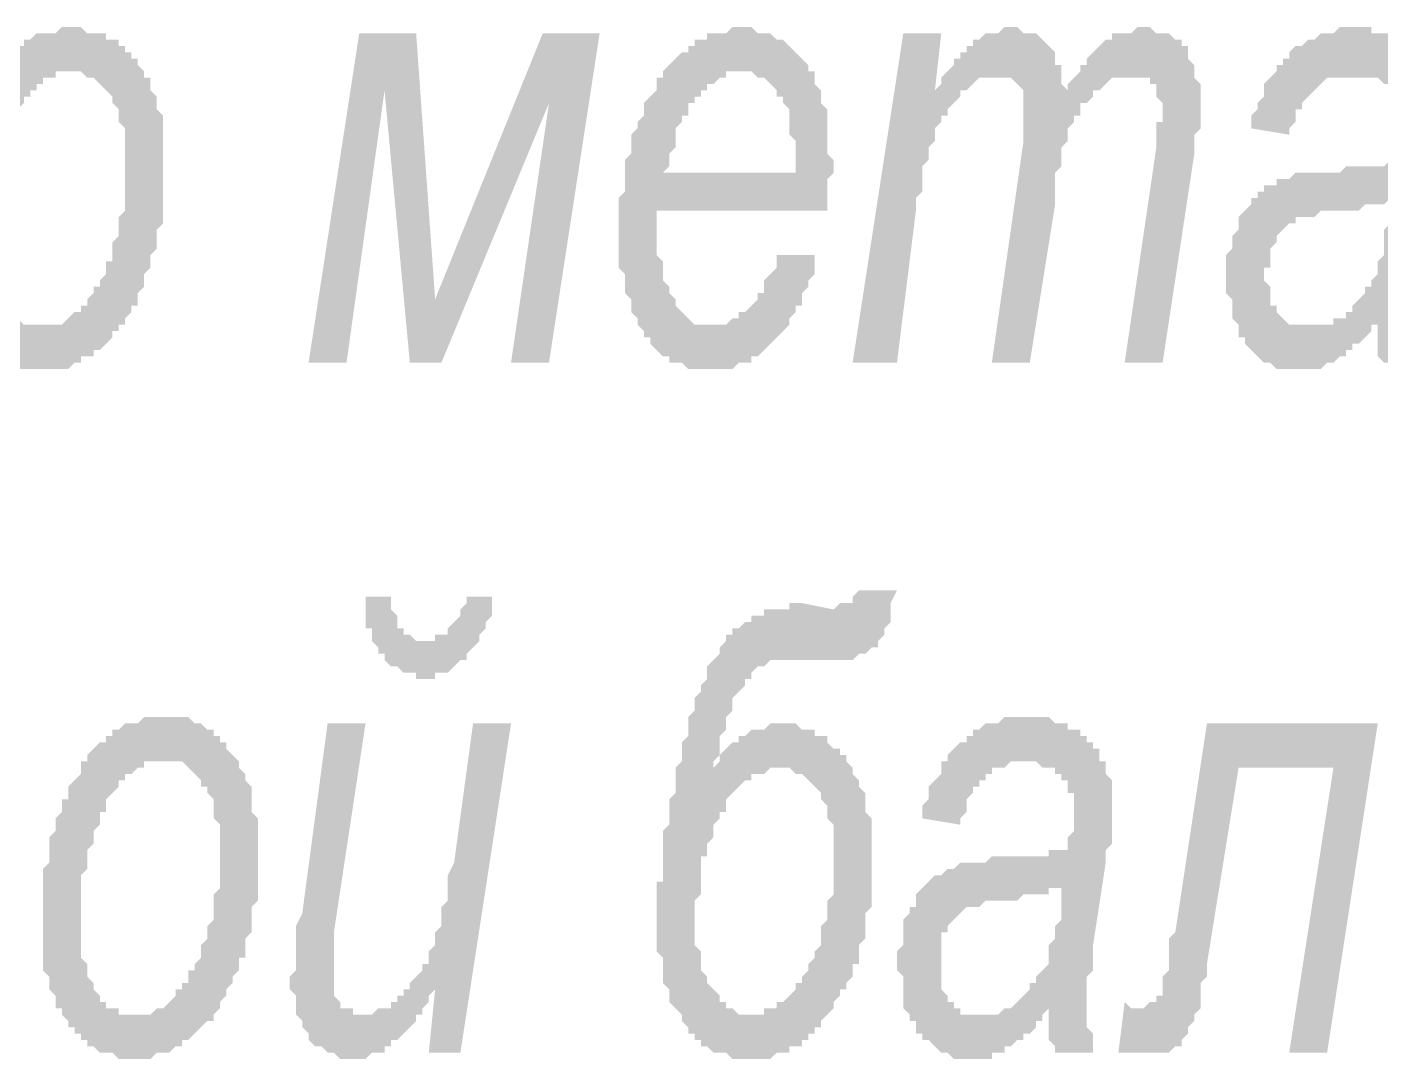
# Model space of a CAD drawing. Header units: millimetres. Extents: x 1372 to 666090, y 1285 to 31551.
# Drawn here: x 574541 to 575433, y 10117 to 10797 of the extents above; entities that cross this region are included whole.
import ezdxf

# ---------------------------------------------------------------- set-up
doc = ezdxf.new("R2010")
doc.units = ezdxf.units.MM
doc.layers.add('PDF _75-АЗ Штамп', color=7, linetype='Continuous')

msp = doc.modelspace()

# ---------------------------------------------------------------- hatches: boundary and pattern name
at = {"layer": 'PDF _75-АЗ Штамп', "transparency": 33554559}
h = msp.add_hatch(color=256, dxfattribs=at)
h.paths.add_polyline_path([(574488.48, 10654.92), (574488.48, 10663.26), (574488.48, 10667.43), (574488.48, 10671.6), (574488.48, 10675.78), (574488.48, 10679.95), (574488.48, 10684.12), (574488.48, 10688.29), (574492.65, 10692.46), (574492.65, 10696.63), (574492.65, 10700.8), (574492.65, 10704.97), (574492.65, 10704.97), (574492.65, 10709.14), (574496.82, 10713.31), (574496.82, 10717.48), (574496.82, 10721.65), (574496.82, 10725.82), (574500.99, 10729.99), (574500.99, 10734.16), (574500.99, 10734.16), (574505.16, 10738.33), (574505.16, 10742.51), (574505.16, 10746.68), (574509.33, 10750.85), (574509.33, 10750.85), (574509.33, 10755.02), (574513.5, 10759.19), (574513.5, 10763.36), (574517.68, 10763.36), (574517.68, 10767.53), (574521.85, 10771.7), (574521.85, 10771.7), (574526.02, 10775.87), (574526.02, 10775.87), (574530.19, 10780.04), (574530.19, 10780.04), (574534.36, 10784.21), (574538.53, 10784.21), (574538.53, 10788.38), (574542.7, 10788.38), (574542.7, 10788.38), (574546.87, 10792.55), (574551.04, 10792.55), (574551.04, 10792.55), (574555.21, 10792.55), (574559.38, 10792.55), (574559.38, 10792.55), (574563.55, 10796.72), (574567.72, 10796.72), (574567.72, 10796.72), (574571.89, 10796.72), (574576.06, 10796.72), (574576.06, 10796.72), (574580.24, 10792.55), (574584.41, 10792.55), (574584.41, 10792.55), (574588.58, 10792.55), (574592.75, 10792.55), (574592.75, 10788.38), (574596.92, 10788.38), (574601.09, 10788.38), (574601.09, 10784.21), (574605.26, 10784.21), (574605.26, 10780.04), (574609.43, 10780.04), (574609.43, 10775.87), (574613.6, 10775.87), (574613.6, 10771.7), (574613.6, 10771.7), (574617.77, 10767.53), (574617.77, 10763.36), (574621.94, 10763.36), (574621.94, 10759.19), (574621.94, 10755.02), (574626.11, 10750.85), (574626.11, 10750.85), (574626.11, 10746.68), (574626.11, 10742.51), (574630.28, 10738.33), (574630.28, 10734.16), (574630.28, 10729.99), (574630.28, 10725.82), (574630.28, 10721.65), (574630.28, 10717.48), (574630.28, 10713.31), (574630.28, 10709.14), (574630.28, 10704.97), (574630.28, 10700.8), (574630.28, 10696.63), (574630.28, 10692.46), (574630.28, 10688.29), (574630.28, 10684.12), (574630.28, 10679.95), (574630.28, 10675.78), (574630.28, 10671.6), (574630.28, 10667.43), (574626.11, 10663.26), (574626.11, 10659.09), (574626.11, 10654.92), (574626.11, 10650.75), (574626.11, 10650.75), (574621.94, 10646.58), (574621.94, 10642.41), (574621.94, 10638.24), (574621.94, 10638.24), (574617.77, 10634.07), (574617.77, 10629.9), (574617.77, 10625.73), (574613.6, 10621.56), (574613.6, 10617.39), (574613.6, 10613.22), (574609.43, 10613.22), (574609.43, 10609.04), (574605.26, 10604.87), (574605.26, 10600.7), (574601.09, 10600.7), (574601.09, 10596.53), (574596.92, 10596.53), (574596.92, 10592.36), (574592.75, 10588.19), (574592.75, 10588.19), (574592.75, 10588.19), (574588.58, 10584.02), (574584.41, 10584.02), (574584.41, 10579.85), (574580.24, 10579.85), (574576.06, 10579.85), (574576.06, 10575.68), (574571.89, 10575.68), (574571.89, 10575.68), (574567.72, 10571.51), (574563.55, 10571.51), (574563.55, 10571.51), (574559.38, 10571.51), (574555.21, 10571.51), (574555.21, 10571.51), (574551.04, 10571.51), (574551.04, 10571.51), (574546.87, 10571.51), (574542.7, 10571.51), (574542.7, 10571.51), (574538.53, 10571.51), (574534.36, 10571.51), (574534.36, 10571.51), (574530.19, 10575.68), (574526.02, 10575.68), (574526.02, 10575.68), (574521.85, 10579.85), (574517.68, 10579.85), (574517.68, 10579.85), (574517.68, 10584.02), (574513.5, 10584.02), (574509.33, 10588.19), (574509.33, 10592.36), (574505.16, 10592.36), (574505.16, 10596.53), (574500.99, 10600.7), (574500.99, 10600.7), (574500.99, 10604.87), (574496.82, 10609.04), (574496.82, 10613.22), (574496.82, 10613.22), (574492.65, 10617.39), (574492.65, 10621.56), (574492.65, 10625.73), (574492.65, 10629.9), (574488.48, 10634.07), (574488.48, 10638.24), (574488.48, 10642.41), (574488.48, 10646.58), (574488.48, 10650.75), (574488.48, 10654.92), (574488.48, 10654.92)], flags=0)
h.paths.add_polyline_path([(574513.5, 10659.09), (574513.5, 10654.92), (574513.5, 10650.75), (574513.5, 10646.58), (574513.5, 10642.41), (574517.68, 10638.24), (574517.68, 10634.07), (574517.68, 10629.9), (574517.68, 10625.73), (574521.85, 10625.73), (574521.85, 10621.56), (574521.85, 10617.39), (574526.02, 10613.22), (574526.02, 10613.22), (574526.02, 10613.22), (574530.19, 10609.04), (574530.19, 10604.87), (574534.36, 10604.87), (574534.36, 10604.87), (574538.53, 10600.7), (574542.7, 10600.7), (574542.7, 10600.7), (574546.87, 10600.7), (574551.04, 10600.7), (574551.04, 10600.7), (574555.21, 10600.7), (574555.21, 10600.7), (574559.38, 10600.7), (574563.55, 10600.7), (574563.55, 10600.7), (574567.72, 10604.87), (574567.72, 10604.87), (574571.89, 10609.04), (574576.06, 10609.04), (574576.06, 10613.22), (574580.24, 10613.22), (574580.24, 10617.39), (574580.24, 10617.39), (574584.41, 10621.56), (574584.41, 10625.73), (574588.58, 10625.73), (574588.58, 10629.9), (574592.75, 10634.07), (574592.75, 10638.24), (574592.75, 10642.41), (574596.92, 10642.41), (574596.92, 10646.58), (574596.92, 10650.75), (574596.92, 10654.92), (574601.09, 10659.09), (574601.09, 10663.26), (574601.09, 10667.43), (574601.09, 10667.43), (574601.09, 10671.6), (574605.26, 10675.78), (574605.26, 10679.95), (574605.26, 10684.12), (574605.26, 10688.29), (574605.26, 10692.46), (574605.26, 10696.63), (574605.26, 10700.8), (574605.26, 10704.97), (574605.26, 10704.97), (574605.26, 10709.14), (574605.26, 10713.31), (574605.26, 10717.48), (574605.26, 10721.65), (574605.26, 10725.82), (574605.26, 10729.99), (574601.09, 10734.16), (574601.09, 10738.33), (574601.09, 10742.51), (574596.92, 10746.68), (574596.92, 10746.68), (574596.92, 10750.85), (574596.92, 10750.85), (574592.75, 10755.02), (574592.75, 10755.02), (574588.58, 10759.19), (574588.58, 10759.19), (574584.41, 10763.36), (574580.24, 10763.36), (574580.24, 10763.36), (574576.06, 10767.53), (574571.89, 10767.53), (574571.89, 10767.53), (574571.89, 10767.53), (574567.72, 10767.53), (574563.55, 10767.53), (574559.38, 10767.53), (574559.38, 10763.36), (574555.21, 10763.36), (574551.04, 10763.36), (574551.04, 10759.19), (574546.87, 10759.19), (574546.87, 10759.19), (574546.87, 10755.02), (574542.7, 10755.02), (574542.7, 10750.85), (574538.53, 10750.85), (574538.53, 10746.68), (574534.36, 10742.51), (574534.36, 10738.33), (574530.19, 10738.33), (574530.19, 10734.16), (574530.19, 10729.99), (574526.02, 10729.99), (574526.02, 10725.82), (574526.02, 10721.65), (574521.85, 10717.48), (574521.85, 10713.31), (574521.85, 10709.14), (574521.85, 10704.97), (574517.68, 10700.8), (574517.68, 10696.63), (574517.68, 10692.46), (574517.68, 10688.29), (574517.68, 10684.12), (574517.68, 10679.95), (574513.5, 10675.78), (574513.5, 10671.6), (574513.5, 10667.43), (574513.5, 10663.26), (574513.5, 10663.26), (574513.5, 10659.09)], flags=0)
for points in [[(574759.57, 10792.55), (574797.11, 10792.55), (574809.62, 10617.39), (574880.52, 10792.55), (574918.06, 10792.55), (574884.69, 10575.68), (574859.67, 10575.68), (574884.69, 10746.68), (574813.79, 10575.68), (574792.94, 10575.68), (574776.26, 10755.02), (574751.23, 10575.68), (574726.21, 10575.68)], [(575084.88, 10575.68), (575118.25, 10792.55), (575143.27, 10792.55), (575139.1, 10755.02), (575143.27, 10759.19), (575143.27, 10763.36), (575147.44, 10767.53), (575147.44, 10767.53), (575151.61, 10771.7), (575151.61, 10775.87), (575155.78, 10775.87), (575155.78, 10780.04), (575159.95, 10780.04), (575159.95, 10784.21), (575164.12, 10784.21), (575164.12, 10788.38), (575168.3, 10788.38), (575168.3, 10788.38), (575172.47, 10792.55), (575176.64, 10792.55), (575176.64, 10792.55), (575180.81, 10792.55), (575184.98, 10796.72), (575184.98, 10796.72), (575189.15, 10796.72), (575193.32, 10796.72), (575193.32, 10796.72), (575197.49, 10792.55), (575201.66, 10792.55), (575201.66, 10792.55), (575205.83, 10792.55), (575210, 10788.38), (575210, 10788.38), (575214.17, 10784.21), (575214.17, 10784.21), (575218.34, 10780.04), (575218.34, 10775.87), (575218.34, 10771.7), (575222.51, 10771.7), (575222.51, 10767.53), (575222.51, 10763.36), (575222.51, 10759.19), (575226.68, 10755.02), (575226.68, 10759.19), (575230.86, 10763.36), (575230.86, 10763.36), (575235.03, 10767.53), (575235.03, 10771.7), (575239.2, 10771.7), (575239.2, 10775.87), (575243.37, 10780.04), (575243.37, 10780.04), (575247.54, 10784.21), (575247.54, 10784.21), (575247.54, 10784.21), (575251.71, 10788.38), (575255.88, 10788.38), (575255.88, 10792.55), (575260.05, 10792.55), (575264.22, 10792.55), (575264.22, 10792.55), (575268.39, 10792.55), (575272.56, 10796.72), (575272.56, 10796.72), (575276.73, 10796.72), (575280.9, 10796.72), (575280.9, 10796.72), (575285.07, 10792.55), (575289.24, 10792.55), (575289.24, 10792.55), (575293.41, 10792.55), (575297.59, 10788.38), (575297.59, 10788.38), (575301.76, 10788.38), (575301.76, 10784.21), (575305.93, 10784.21), (575305.93, 10780.04), (575305.93, 10775.87), (575310.1, 10771.7), (575310.1, 10771.7), (575310.1, 10767.53), (575310.1, 10763.36), (575314.27, 10759.19), (575314.27, 10755.02), (575314.27, 10750.85), (575314.27, 10746.68), (575314.27, 10742.51), (575314.27, 10742.51), (575314.27, 10738.33), (575314.27, 10734.16), (575314.27, 10729.99), (575310.1, 10725.82), (575310.1, 10717.48), (575310.1, 10713.31), (575310.1, 10713.31), (575289.24, 10575.68), (575264.22, 10575.68), (575285.07, 10717.48), (575285.07, 10721.65), (575285.07, 10725.82), (575285.07, 10734.16), (575289.24, 10734.16), (575289.24, 10738.33), (575289.24, 10742.51), (575289.24, 10742.51), (575289.24, 10746.68), (575285.07, 10750.85), (575285.07, 10755.02), (575285.07, 10759.19), (575280.9, 10759.19), (575280.9, 10763.36), (575276.73, 10763.36), (575276.73, 10763.36), (575272.56, 10763.36), (575268.39, 10763.36), (575268.39, 10763.36), (575268.39, 10763.36), (575264.22, 10763.36), (575260.05, 10763.36), (575260.05, 10763.36), (575255.88, 10763.36), (575251.71, 10759.19), (575251.71, 10759.19), (575247.54, 10755.02), (575247.54, 10755.02), (575243.37, 10755.02), (575243.37, 10750.85), (575239.2, 10746.68), (575235.03, 10746.68), (575235.03, 10742.51), (575235.03, 10738.33), (575230.86, 10738.33), (575230.86, 10734.16), (575226.68, 10729.99), (575226.68, 10729.99), (575226.68, 10725.82), (575226.68, 10725.82), (575226.68, 10721.65), (575222.51, 10717.48), (575222.51, 10713.31), (575222.51, 10709.14), (575222.51, 10704.97), (575218.34, 10700.8), (575218.34, 10696.63), (575218.34, 10692.46), (575218.34, 10688.29), (575218.34, 10684.12), (575218.34, 10679.95), (575201.66, 10575.68), (575176.64, 10575.68), (575197.49, 10721.65), (575197.49, 10725.82), (575197.49, 10729.99), (575197.49, 10734.16), (575197.49, 10738.33), (575197.49, 10742.51), (575197.49, 10742.51), (575197.49, 10746.68), (575197.49, 10750.85), (575197.49, 10755.02), (575197.49, 10755.02), (575193.32, 10759.19), (575193.32, 10759.19), (575189.15, 10763.36), (575189.15, 10763.36), (575184.98, 10763.36), (575180.81, 10763.36), (575180.81, 10763.36), (575176.64, 10763.36), (575172.47, 10763.36), (575172.47, 10763.36), (575168.3, 10763.36), (575164.12, 10759.19), (575164.12, 10759.19), (575159.95, 10755.02), (575159.95, 10755.02), (575155.78, 10755.02), (575155.78, 10750.85), (575151.61, 10746.68), (575151.61, 10746.68), (575147.44, 10742.51), (575147.44, 10738.33), (575143.27, 10738.33), (575143.27, 10734.16), (575139.1, 10729.99), (575139.1, 10725.82), (575139.1, 10725.82), (575139.1, 10721.65), (575134.93, 10717.48), (575134.93, 10713.31), (575134.93, 10713.31), (575134.93, 10709.14), (575130.76, 10704.97), (575130.76, 10700.8), (575130.76, 10696.63), (575130.76, 10692.46), (575130.76, 10688.29), (575126.59, 10684.12), (575126.59, 10675.78), (575126.59, 10675.78), (575114.08, 10575.68)], [(575318.44, 10337.95), (575431.05, 10337.95), (575397.68, 10121.08), (575372.66, 10121.08), (575401.85, 10308.76), (575339.29, 10308.76), (575318.44, 10179.47), (575318.44, 10171.13), (575314.27, 10166.96), (575314.27, 10162.79), (575314.27, 10158.62), (575314.27, 10154.44), (575314.27, 10150.27), (575310.1, 10146.1), (575310.1, 10141.93), (575310.1, 10141.93), (575305.93, 10137.76), (575305.93, 10133.59), (575305.93, 10133.59), (575305.93, 10133.59), (575301.76, 10129.42), (575301.76, 10125.25), (575297.59, 10125.25), (575297.59, 10125.25), (575293.41, 10121.08), (575289.24, 10121.08), (575289.24, 10121.08), (575285.07, 10121.08), (575280.9, 10121.08), (575280.9, 10121.08), (575280.9, 10121.08), (575276.73, 10121.08), (575272.56, 10121.08), (575272.56, 10121.08), (575268.39, 10121.08), (575264.22, 10121.08), (575260.05, 10121.08), (575260.05, 10121.08), (575264.22, 10154.44), (575268.39, 10150.27), (575268.39, 10150.27), (575272.56, 10150.27), (575272.56, 10150.27), (575276.73, 10150.27), (575280.9, 10154.44), (575285.07, 10154.44), (575285.07, 10154.44), (575285.07, 10158.62), (575289.24, 10158.62), (575289.24, 10158.62), (575289.24, 10162.79), (575289.24, 10166.96), (575289.24, 10166.96), (575289.24, 10171.13), (575293.41, 10175.3), (575293.41, 10179.47), (575293.41, 10183.64), (575293.41, 10191.98), (575293.41, 10196.15), (575297.59, 10200.32)]]:
    msp.add_hatch(color=256, dxfattribs=at).paths.add_polyline_path(points)
h = msp.add_hatch(color=256, dxfattribs=at)
h.paths.add_polyline_path([(575034.84, 10646.58), (575059.86, 10646.58), (575059.86, 10642.41), (575059.86, 10638.24), (575059.86, 10634.07), (575055.69, 10629.9), (575055.69, 10625.73), (575055.69, 10625.73), (575051.52, 10621.56), (575051.52, 10617.39), (575051.52, 10613.22), (575047.35, 10613.22), (575047.35, 10609.04), (575043.18, 10604.87), (575043.18, 10600.7), (575039.01, 10596.53), (575039.01, 10596.53), (575034.84, 10592.36), (575034.84, 10592.36), (575030.66, 10588.19), (575030.66, 10588.19), (575026.49, 10584.02), (575026.49, 10584.02), (575022.32, 10579.85), (575018.15, 10579.85), (575018.15, 10575.68), (575013.98, 10575.68), (575013.98, 10575.68), (575009.81, 10575.68), (575005.64, 10571.51), (575005.64, 10571.51), (575001.47, 10571.51), (574997.3, 10571.51), (574997.3, 10571.51), (574993.13, 10571.51), (574988.96, 10571.51), (574988.96, 10571.51), (574984.79, 10571.51), (574980.62, 10571.51), (574980.62, 10571.51), (574976.45, 10571.51), (574972.28, 10575.68), (574972.28, 10575.68), (574968.1, 10575.68), (574963.93, 10575.68), (574963.93, 10579.85), (574959.76, 10579.85), (574959.76, 10579.85), (574955.59, 10584.02), (574955.59, 10584.02), (574951.42, 10588.19), (574951.42, 10592.36), (574947.25, 10592.36), (574947.25, 10596.53), (574943.08, 10600.7), (574943.08, 10604.87), (574943.08, 10604.87), (574938.91, 10609.04), (574938.91, 10613.22), (574938.91, 10613.22), (574938.91, 10617.39), (574934.74, 10621.56), (574934.74, 10625.73), (574934.74, 10629.9), (574934.74, 10634.07), (574934.74, 10634.07), (574930.57, 10638.24), (574930.57, 10642.41), (574930.57, 10646.58), (574930.57, 10650.75), (574930.57, 10654.92), (574930.57, 10663.26), (574930.57, 10663.26), (574930.57, 10667.43), (574930.57, 10671.6), (574930.57, 10675.78), (574930.57, 10675.78), (574930.57, 10679.95), (574930.57, 10684.12), (574934.74, 10688.29), (574934.74, 10692.46), (574934.74, 10696.63), (574934.74, 10700.8), (574934.74, 10704.97), (574934.74, 10709.14), (574938.91, 10713.31), (574938.91, 10717.48), (574938.91, 10721.65), (574938.91, 10725.82), (574943.08, 10729.99), (574943.08, 10729.99), (574943.08, 10734.16), (574947.25, 10738.33), (574947.25, 10742.51), (574947.25, 10746.68), (574951.42, 10750.85), (574951.42, 10750.85), (574955.59, 10755.02), (574955.59, 10759.19), (574955.59, 10763.36), (574959.76, 10763.36), (574959.76, 10767.53), (574963.93, 10771.7), (574963.93, 10771.7), (574968.1, 10775.87), (574968.1, 10775.87), (574972.28, 10780.04), (574972.28, 10780.04), (574976.45, 10780.04), (574976.45, 10784.21), (574980.62, 10784.21), (574980.62, 10788.38), (574984.79, 10788.38), (574988.96, 10788.38), (574988.96, 10792.55), (574993.13, 10792.55), (574997.3, 10792.55), (574997.3, 10792.55), (575001.47, 10792.55), (575005.64, 10796.72), (575005.64, 10796.72), (575009.81, 10796.72), (575009.81, 10796.72), (575013.98, 10796.72), (575018.15, 10796.72), (575022.32, 10792.55), (575022.32, 10792.55), (575026.49, 10792.55), (575030.66, 10792.55), (575030.66, 10792.55), (575034.84, 10788.38), (575039.01, 10788.38), (575039.01, 10788.38), (575043.18, 10784.21), (575043.18, 10784.21), (575047.35, 10780.04), (575047.35, 10780.04), (575051.52, 10775.87), (575051.52, 10775.87), (575055.69, 10771.7), (575055.69, 10767.53), (575059.86, 10767.53), (575059.86, 10763.36), (575059.86, 10759.19), (575064.03, 10755.02), (575064.03, 10755.02), (575064.03, 10750.85), (575064.03, 10746.68), (575068.2, 10742.51), (575068.2, 10738.33), (575068.2, 10734.16), (575068.2, 10729.99), (575068.2, 10725.82), (575068.2, 10721.65), (575068.2, 10717.48), (575068.2, 10713.31), (575072.37, 10709.14), (575072.37, 10704.97), (575072.37, 10700.8), (575068.2, 10696.63), (575068.2, 10692.46), (575068.2, 10688.29), (575068.2, 10684.12), (575068.2, 10679.95), (575068.2, 10675.78), (575068.2, 10675.78), (574955.59, 10675.78), (574955.59, 10667.43), (574955.59, 10663.26), (574955.59, 10663.26), (574955.59, 10659.09), (574955.59, 10654.92), (574955.59, 10646.58), (574959.76, 10642.41), (574959.76, 10638.24), (574959.76, 10634.07), (574959.76, 10634.07), (574959.76, 10629.9), (574963.93, 10625.73), (574963.93, 10621.56), (574963.93, 10621.56), (574968.1, 10617.39), (574968.1, 10617.39), (574968.1, 10613.22), (574972.28, 10609.04), (574972.28, 10609.04), (574976.45, 10604.87), (574976.45, 10604.87), (574980.62, 10600.7), (574984.79, 10600.7), (574984.79, 10600.7), (574988.96, 10600.7), (574988.96, 10600.7), (574993.13, 10600.7), (574997.3, 10600.7), (574997.3, 10600.7), (575001.47, 10600.7), (575005.64, 10604.87), (575005.64, 10604.87), (575009.81, 10604.87), (575009.81, 10609.04), (575013.98, 10609.04), (575018.15, 10613.22), (575018.15, 10613.22), (575022.32, 10617.39), (575022.32, 10621.56), (575026.49, 10621.56), (575026.49, 10625.73), (575026.49, 10629.9), (575030.66, 10634.07), (575030.66, 10634.07), (575034.84, 10638.24), (575034.84, 10642.41), (575034.84, 10646.58), (575034.84, 10646.58)], flags=0)
h.paths.add_polyline_path([(574959.76, 10700.8), (575047.35, 10700.8), (575047.35, 10704.97), (575047.35, 10709.14), (575047.35, 10713.31), (575047.35, 10717.48), (575047.35, 10721.65), (575043.18, 10725.82), (575043.18, 10729.99), (575043.18, 10734.16), (575043.18, 10738.33), (575043.18, 10742.51), (575039.01, 10746.68), (575039.01, 10746.68), (575039.01, 10750.85), (575034.84, 10750.85), (575034.84, 10755.02), (575030.66, 10759.19), (575030.66, 10759.19), (575026.49, 10763.36), (575026.49, 10763.36), (575022.32, 10763.36), (575018.15, 10767.53), (575018.15, 10767.53), (575013.98, 10767.53), (575009.81, 10767.53), (575009.81, 10767.53), (575005.64, 10767.53), (575001.47, 10767.53), (575001.47, 10763.36), (574997.3, 10763.36), (574997.3, 10763.36), (574993.13, 10759.19), (574988.96, 10759.19), (574988.96, 10755.02), (574984.79, 10755.02), (574984.79, 10750.85), (574980.62, 10750.85), (574980.62, 10746.68), (574976.45, 10746.68), (574976.45, 10742.51), (574976.45, 10738.33), (574972.28, 10738.33), (574972.28, 10734.16), (574968.1, 10729.99), (574968.1, 10725.82), (574968.1, 10721.65), (574968.1, 10717.48), (574963.93, 10713.31), (574963.93, 10709.14), (574963.93, 10704.97), (574959.76, 10700.8), (574959.76, 10700.8)], flags=0)
h = msp.add_hatch(color=256, dxfattribs=at)
h.paths.add_polyline_path([(575431.05, 10600.7), (575426.88, 10600.7), (575426.88, 10596.53), (575422.7, 10592.36), (575422.7, 10592.36), (575418.53, 10588.19), (575414.36, 10588.19), (575414.36, 10584.02), (575410.19, 10584.02), (575410.19, 10579.85), (575406.02, 10579.85), (575406.02, 10579.85), (575401.85, 10575.68), (575397.68, 10575.68), (575397.68, 10575.68), (575393.51, 10571.51), (575389.34, 10571.51), (575389.34, 10571.51), (575385.17, 10571.51), (575381, 10571.51), (575381, 10571.51), (575376.83, 10571.51), (575376.83, 10571.51), (575372.66, 10571.51), (575368.49, 10571.51), (575368.49, 10571.51), (575364.32, 10571.51), (575360.15, 10575.68), (575360.15, 10575.68), (575355.97, 10575.68), (575351.8, 10579.85), (575351.8, 10579.85), (575347.63, 10584.02), (575347.63, 10584.02), (575343.46, 10588.19), (575343.46, 10592.36), (575339.29, 10592.36), (575339.29, 10596.53), (575339.29, 10600.7), (575335.12, 10604.87), (575335.12, 10609.04), (575335.12, 10609.04), (575335.12, 10613.22), (575335.12, 10617.39), (575330.95, 10621.56), (575330.95, 10625.73), (575330.95, 10629.9), (575330.95, 10634.07), (575330.95, 10638.24), (575330.95, 10642.41), (575330.95, 10646.58), (575335.12, 10650.75), (575335.12, 10654.92), (575335.12, 10659.09), (575335.12, 10659.09), (575339.29, 10663.26), (575339.29, 10663.26), (575339.29, 10667.43), (575339.29, 10671.6), (575343.46, 10675.78), (575343.46, 10675.78), (575347.63, 10679.95), (575347.63, 10684.12), (575351.8, 10684.12), (575351.8, 10688.29), (575355.97, 10688.29), (575355.97, 10692.46), (575360.15, 10692.46), (575364.32, 10692.46), (575364.32, 10696.63), (575368.49, 10696.63), (575372.66, 10696.63), (575372.66, 10696.63), (575376.83, 10700.8), (575376.83, 10700.8), (575381, 10700.8), (575381, 10700.8), (575385.17, 10700.8), (575385.17, 10700.8), (575389.34, 10700.8), (575393.51, 10700.8), (575397.68, 10700.8), (575401.85, 10700.8), (575401.85, 10700.8), (575406.02, 10700.8), (575410.19, 10704.97), (575414.36, 10704.97), (575418.53, 10704.97), (575418.53, 10704.97), (575422.7, 10704.97), (575426.88, 10704.97), (575431.05, 10704.97), (575431.05, 10704.97), (575435.22, 10704.97), (575439.39, 10709.14), (575439.39, 10709.14), (575443.56, 10709.14), (575443.56, 10709.14), (575443.56, 10709.14), (575443.56, 10713.31), (575443.56, 10717.48), (575447.73, 10721.65), (575447.73, 10725.82), (575447.73, 10729.99), (575447.73, 10734.16), (575447.73, 10734.16), (575447.73, 10738.33), (575447.73, 10742.51), (575443.56, 10746.68), (575443.56, 10750.85), (575443.56, 10755.02), (575439.39, 10755.02), (575439.39, 10759.19), (575435.22, 10759.19), (575435.22, 10759.19), (575431.05, 10763.36), (575426.88, 10763.36), (575426.88, 10763.36), (575422.7, 10763.36), (575418.53, 10763.36), (575418.53, 10763.36), (575414.36, 10763.36), (575410.19, 10763.36), (575406.02, 10763.36), (575406.02, 10763.36), (575401.85, 10763.36), (575397.68, 10763.36), (575397.68, 10763.36), (575393.51, 10759.19), (575393.51, 10759.19), (575389.34, 10755.02), (575389.34, 10755.02), (575385.17, 10750.85), (575385.17, 10750.85), (575381, 10746.68), (575381, 10742.51), (575376.83, 10742.51), (575376.83, 10738.33), (575376.83, 10734.16), (575372.66, 10729.99), (575372.66, 10725.82), (575372.66, 10725.82), (575347.63, 10729.99), (575347.63, 10734.16), (575347.63, 10738.33), (575351.8, 10742.51), (575351.8, 10746.68), (575351.8, 10746.68), (575355.97, 10750.85), (575355.97, 10755.02), (575355.97, 10759.19), (575360.15, 10763.36), (575360.15, 10763.36), (575364.32, 10767.53), (575364.32, 10771.7), (575368.49, 10771.7), (575368.49, 10775.87), (575372.66, 10775.87), (575372.66, 10780.04), (575372.66, 10780.04), (575376.83, 10784.21), (575381, 10784.21), (575381, 10784.21), (575385.17, 10788.38), (575385.17, 10788.38), (575389.34, 10788.38), (575393.51, 10792.55), (575393.51, 10792.55), (575397.68, 10792.55), (575401.85, 10792.55), (575401.85, 10792.55), (575406.02, 10796.72), (575410.19, 10796.72), (575414.36, 10796.72), (575414.36, 10796.72), (575414.36, 10796.72), (575418.53, 10796.72), (575422.7, 10796.72), (575426.88, 10796.72), (575426.88, 10792.55), (575431.05, 10792.55), (575435.22, 10792.55), (575435.22, 10792.55), (575439.39, 10792.55), (575443.56, 10788.38), (575443.56, 10788.38), (575447.73, 10788.38), (575451.9, 10784.21), (575451.9, 10784.21), (575456.07, 10780.04), (575456.07, 10780.04), (575460.24, 10775.87), (575460.24, 10775.87), (575460.24, 10771.7), (575464.41, 10771.7), (575464.41, 10767.53), (575468.58, 10763.36), (575468.58, 10759.19), (575468.58, 10759.19), (575472.75, 10755.02), (575472.75, 10750.85), (575472.75, 10746.68), (575472.75, 10742.51), (575472.75, 10738.33), (575472.75, 10734.16), (575472.75, 10734.16), (575472.75, 10729.99), (575472.75, 10725.82), (575472.75, 10721.65), (575472.75, 10717.48), (575468.58, 10713.31), (575468.58, 10709.14), (575468.58, 10704.97), (575468.58, 10700.8), (575460.24, 10646.58), (575460.24, 10642.41), (575460.24, 10638.24), (575460.24, 10629.9), (575456.07, 10625.73), (575456.07, 10621.56), (575456.07, 10617.39), (575456.07, 10617.39), (575456.07, 10613.22), (575456.07, 10609.04), (575456.07, 10604.87), (575456.07, 10604.87), (575456.07, 10600.7), (575456.07, 10596.53), (575456.07, 10592.36), (575456.07, 10592.36), (575456.07, 10584.02), (575460.24, 10579.85), (575460.24, 10575.68), (575460.24, 10575.68), (575435.22, 10575.68), (575431.05, 10579.85), (575431.05, 10584.02), (575431.05, 10588.19), (575431.05, 10592.36), (575431.05, 10596.53), (575431.05, 10600.7), (575431.05, 10600.7)], flags=0)
h.paths.add_polyline_path([(575439.39, 10684.12), (575439.39, 10684.12), (575435.22, 10679.95), (575431.05, 10679.95), (575431.05, 10679.95), (575426.88, 10679.95), (575426.88, 10679.95), (575422.7, 10679.95), (575422.7, 10679.95), (575418.53, 10675.78), (575414.36, 10675.78), (575414.36, 10675.78), (575410.19, 10675.78), (575406.02, 10675.78), (575406.02, 10675.78), (575401.85, 10675.78), (575397.68, 10675.78), (575393.51, 10675.78), (575389.34, 10671.6), (575389.34, 10671.6), (575385.17, 10671.6), (575381, 10671.6), (575381, 10671.6), (575376.83, 10671.6), (575376.83, 10667.43), (575376.83, 10667.43), (575372.66, 10667.43), (575372.66, 10667.43), (575368.49, 10663.26), (575364.32, 10659.09), (575364.32, 10659.09), (575364.32, 10654.92), (575364.32, 10654.92), (575360.15, 10650.75), (575360.15, 10646.58), (575360.15, 10642.41), (575360.15, 10638.24), (575355.97, 10638.24), (575355.97, 10634.07), (575355.97, 10629.9), (575360.15, 10625.73), (575360.15, 10621.56), (575360.15, 10617.39), (575360.15, 10613.22), (575364.32, 10613.22), (575364.32, 10609.04), (575364.32, 10609.04), (575368.49, 10604.87), (575368.49, 10604.87), (575372.66, 10600.7), (575372.66, 10600.7), (575376.83, 10600.7), (575381, 10600.7), (575381, 10600.7), (575385.17, 10600.7), (575385.17, 10600.7), (575389.34, 10600.7), (575393.51, 10600.7), (575393.51, 10600.7), (575397.68, 10600.7), (575401.85, 10600.7), (575401.85, 10604.87), (575406.02, 10604.87), (575410.19, 10604.87), (575410.19, 10609.04), (575414.36, 10609.04), (575414.36, 10613.22), (575418.53, 10617.39), (575418.53, 10617.39), (575422.7, 10621.56), (575422.7, 10625.73), (575426.88, 10625.73), (575426.88, 10629.9), (575431.05, 10634.07), (575431.05, 10634.07), (575431.05, 10638.24), (575431.05, 10642.41), (575431.05, 10642.41), (575435.22, 10646.58), (575435.22, 10650.75), (575435.22, 10654.92), (575435.22, 10659.09), (575435.22, 10663.26), (575439.39, 10667.43), (575439.39, 10671.6), (575439.39, 10675.78), (575439.39, 10679.95), (575439.39, 10684.12)], flags=0)
h = msp.add_hatch(color=256, dxfattribs=at)
h.paths.add_polyline_path([(575089.05, 10425.54), (575114.08, 10425.54), (575109.91, 10417.2), (575109.91, 10413.02), (575109.91, 10408.85), (575109.91, 10404.68), (575105.74, 10400.51), (575105.74, 10400.51), (575105.74, 10396.34), (575101.57, 10392.17), (575101.57, 10392.17), (575101.57, 10388), (575097.39, 10388), (575097.39, 10388), (575093.22, 10383.83), (575093.22, 10383.83), (575089.05, 10383.83), (575084.88, 10379.66), (575084.88, 10379.66), (575080.71, 10379.66), (575076.54, 10379.66), (575076.54, 10379.66), (575072.37, 10379.66), (575068.2, 10379.66), (575043.18, 10379.66), (575039.01, 10379.66), (575034.84, 10379.66), (575030.66, 10379.66), (575030.66, 10379.66), (575026.49, 10375.49), (575026.49, 10375.49), (575022.32, 10375.49), (575022.32, 10375.49), (575018.15, 10371.32), (575018.15, 10367.15), (575013.98, 10367.15), (575013.98, 10362.98), (575009.81, 10358.81), (575009.81, 10358.81), (575005.64, 10354.64), (575005.64, 10354.64), (575005.64, 10350.46), (575005.64, 10346.29), (575005.64, 10346.29), (575001.47, 10342.12), (575001.47, 10337.95), (575001.47, 10333.78), (574997.3, 10329.61), (574997.3, 10325.44), (574997.3, 10317.1), (574993.13, 10312.93), (574993.13, 10308.76), (574997.3, 10312.93), (574997.3, 10317.1), (575001.47, 10321.27), (575001.47, 10321.27), (575005.64, 10325.44), (575009.81, 10325.44), (575009.81, 10329.61), (575013.98, 10329.61), (575013.98, 10329.61), (575018.15, 10333.78), (575018.15, 10333.78), (575022.32, 10333.78), (575026.49, 10333.78), (575026.49, 10333.78), (575030.66, 10337.95), (575034.84, 10337.95), (575039.01, 10337.95), (575039.01, 10337.95), (575039.01, 10337.95), (575043.18, 10337.95), (575047.35, 10337.95), (575047.35, 10337.95), (575051.52, 10333.78), (575055.69, 10333.78), (575055.69, 10333.78), (575059.86, 10333.78), (575059.86, 10329.61), (575064.03, 10329.61), (575068.2, 10329.61), (575068.2, 10325.44), (575072.37, 10321.27), (575076.54, 10321.27), (575076.54, 10317.1), (575080.71, 10317.1), (575080.71, 10312.93), (575080.71, 10312.93), (575084.88, 10308.76), (575084.88, 10308.76), (575084.88, 10304.59), (575089.05, 10300.42), (575089.05, 10296.25), (575089.05, 10296.25), (575093.22, 10292.08), (575093.22, 10287.91), (575093.22, 10283.73), (575093.22, 10279.56), (575097.39, 10275.39), (575097.39, 10271.22), (575097.39, 10267.05), (575097.39, 10262.88), (575097.39, 10258.71), (575097.39, 10254.54), (575097.39, 10250.37), (575097.39, 10246.2), (575097.39, 10242.03), (575097.39, 10237.86), (575097.39, 10233.69), (575097.39, 10229.52), (575097.39, 10225.35), (575097.39, 10221.17), (575097.39, 10217), (575097.39, 10217), (575093.22, 10212.83), (575093.22, 10208.66), (575093.22, 10204.49), (575093.22, 10200.32), (575093.22, 10196.15), (575089.05, 10191.98), (575089.05, 10187.81), (575089.05, 10183.64), (575089.05, 10179.47), (575084.88, 10179.47), (575084.88, 10175.3), (575084.88, 10171.13), (575080.71, 10166.96), (575080.71, 10162.79), (575076.54, 10162.79), (575076.54, 10158.62), (575076.54, 10158.62), (575072.37, 10154.44), (575072.37, 10150.27), (575068.2, 10146.1), (575068.2, 10146.1), (575064.03, 10141.93), (575064.03, 10137.76), (575059.86, 10137.76), (575059.86, 10133.59), (575055.69, 10133.59), (575055.69, 10129.42), (575051.52, 10129.42), (575051.52, 10125.25), (575047.35, 10125.25), (575043.18, 10125.25), (575043.18, 10121.08), (575039.01, 10121.08), (575034.84, 10121.08), (575034.84, 10121.08), (575030.66, 10116.91), (575026.49, 10116.91), (575026.49, 10116.91), (575022.32, 10116.91), (575018.15, 10116.91), (575018.15, 10116.91), (575013.98, 10116.91), (575009.81, 10116.91), (575005.64, 10116.91), (575005.64, 10116.91), (575001.47, 10121.08), (574997.3, 10121.08), (574997.3, 10121.08), (574993.13, 10121.08), (574988.96, 10125.25), (574988.96, 10125.25), (574984.79, 10125.25), (574984.79, 10129.42), (574980.62, 10129.42), (574980.62, 10133.59), (574976.45, 10133.59), (574976.45, 10137.76), (574972.28, 10141.93), (574972.28, 10141.93), (574972.28, 10146.1), (574968.1, 10150.27), (574968.1, 10150.27), (574963.93, 10154.44), (574963.93, 10158.62), (574963.93, 10162.79), (574963.93, 10162.79), (574959.76, 10166.96), (574959.76, 10171.13), (574959.76, 10175.3), (574959.76, 10179.47), (574959.76, 10183.64), (574955.59, 10187.81), (574955.59, 10191.98), (574955.59, 10196.15), (574955.59, 10200.32), (574955.59, 10204.49), (574955.59, 10208.66), (574955.59, 10208.66), (574955.59, 10212.83), (574955.59, 10217), (574955.59, 10221.17), (574955.59, 10225.35), (574955.59, 10229.52), (574955.59, 10233.69), (574959.76, 10233.69), (574959.76, 10237.86), (574959.76, 10242.03), (574959.76, 10246.2), (574959.76, 10250.37), (574959.76, 10254.54), (574959.76, 10258.71), (574959.76, 10262.88), (574959.76, 10267.05), (574963.93, 10271.22), (574963.93, 10275.39), (574963.93, 10279.56), (574963.93, 10283.73), (574963.93, 10287.91), (574968.1, 10292.08), (574968.1, 10296.25), (574968.1, 10300.42), (574968.1, 10308.76), (574972.28, 10312.93), (574972.28, 10317.1), (574972.28, 10321.27), (574972.28, 10325.44), (574976.45, 10329.61), (574976.45, 10333.78), (574976.45, 10342.12), (574980.62, 10346.29), (574980.62, 10350.46), (574980.62, 10354.64), (574984.79, 10358.81), (574984.79, 10362.98), (574984.79, 10362.98), (574988.96, 10367.15), (574988.96, 10371.32), (574988.96, 10375.49), (574993.13, 10379.66), (574993.13, 10379.66), (574997.3, 10383.83), (574997.3, 10388), (574997.3, 10388), (575001.47, 10392.17), (575001.47, 10392.17), (575001.47, 10396.34), (575005.64, 10396.34), (575005.64, 10396.34), (575005.64, 10400.51), (575009.81, 10400.51), (575013.98, 10404.68), (575013.98, 10404.68), (575018.15, 10404.68), (575018.15, 10408.85), (575022.32, 10408.85), (575026.49, 10408.85), (575026.49, 10413.02), (575030.66, 10413.02), (575034.84, 10413.02), (575034.84, 10413.02), (575039.01, 10413.02), (575043.18, 10413.02), (575043.18, 10417.2), (575047.35, 10417.2), (575051.52, 10417.2), (575051.52, 10417.2), (575072.37, 10413.02), (575076.54, 10417.2), (575080.71, 10417.2), (575084.88, 10417.2), (575084.88, 10417.2), (575084.88, 10421.37), (575089.05, 10425.54)], flags=0)
h.paths.add_polyline_path([(575072.37, 10250.37), (575072.37, 10254.54), (575072.37, 10258.71), (575072.37, 10262.88), (575072.37, 10267.05), (575072.37, 10271.22), (575068.2, 10275.39), (575068.2, 10279.56), (575068.2, 10283.73), (575068.2, 10283.73), (575064.03, 10287.91), (575064.03, 10292.08), (575064.03, 10292.08), (575059.86, 10296.25), (575059.86, 10296.25), (575055.69, 10300.42), (575055.69, 10300.42), (575051.52, 10304.59), (575051.52, 10304.59), (575047.35, 10304.59), (575043.18, 10308.76), (575043.18, 10308.76), (575039.01, 10308.76), (575039.01, 10308.76), (575034.84, 10308.76), (575030.66, 10308.76), (575030.66, 10308.76), (575026.49, 10304.59), (575022.32, 10304.59), (575022.32, 10304.59), (575018.15, 10304.59), (575018.15, 10300.42), (575013.98, 10300.42), (575009.81, 10296.25), (575009.81, 10296.25), (575005.64, 10292.08), (575005.64, 10292.08), (575001.47, 10287.91), (575001.47, 10283.73), (575001.47, 10279.56), (574997.3, 10279.56), (574997.3, 10275.39), (574997.3, 10275.39), (574993.13, 10271.22), (574993.13, 10267.05), (574993.13, 10262.88), (574988.96, 10258.71), (574988.96, 10254.54), (574988.96, 10250.37), (574984.79, 10250.37), (574984.79, 10246.2), (574984.79, 10242.03), (574984.79, 10237.86), (574984.79, 10233.69), (574984.79, 10229.52), (574984.79, 10225.35), (574980.62, 10221.17), (574980.62, 10217), (574980.62, 10212.83), (574980.62, 10208.66), (574980.62, 10204.49), (574980.62, 10200.32), (574980.62, 10196.15), (574980.62, 10191.98), (574984.79, 10187.81), (574984.79, 10183.64), (574984.79, 10179.47), (574984.79, 10175.3), (574988.96, 10171.13), (574988.96, 10171.13), (574988.96, 10166.96), (574993.13, 10162.79), (574993.13, 10162.79), (574997.3, 10158.62), (574997.3, 10154.44), (575001.47, 10154.44), (575001.47, 10150.27), (575005.64, 10150.27), (575005.64, 10150.27), (575009.81, 10146.1), (575013.98, 10146.1), (575013.98, 10146.1), (575018.15, 10146.1), (575022.32, 10146.1), (575022.32, 10146.1), (575026.49, 10146.1), (575026.49, 10150.27), (575030.66, 10150.27), (575034.84, 10150.27), (575034.84, 10154.44), (575039.01, 10154.44), (575039.01, 10154.44), (575043.18, 10158.62), (575043.18, 10158.62), (575047.35, 10162.79), (575047.35, 10166.96), (575051.52, 10166.96), (575051.52, 10171.13), (575055.69, 10175.3), (575055.69, 10179.47), (575055.69, 10179.47), (575059.86, 10183.64), (575059.86, 10187.81), (575064.03, 10191.98), (575064.03, 10196.15), (575064.03, 10200.32), (575064.03, 10204.49), (575068.2, 10208.66), (575068.2, 10212.83), (575068.2, 10217), (575068.2, 10221.17), (575068.2, 10221.17), (575072.37, 10225.35), (575072.37, 10229.52), (575072.37, 10233.69), (575072.37, 10237.86), (575072.37, 10242.03), (575072.37, 10246.2), (575072.37, 10250.37)], flags=0)
h = msp.add_hatch(color=256, dxfattribs=at)
h.paths.add_polyline_path([(574809.62, 10162.79), (574805.45, 10158.62), (574805.45, 10154.44), (574801.28, 10150.27), (574801.28, 10146.1), (574797.11, 10146.1), (574797.11, 10141.93), (574792.94, 10137.76), (574792.94, 10137.76), (574788.77, 10133.59), (574784.6, 10129.42), (574784.6, 10129.42), (574780.43, 10129.42), (574780.43, 10125.25), (574776.26, 10125.25), (574776.26, 10121.08), (574772.08, 10121.08), (574767.91, 10121.08), (574767.91, 10121.08), (574763.74, 10116.91), (574763.74, 10116.91), (574759.57, 10116.91), (574755.4, 10116.91), (574755.4, 10116.91), (574755.4, 10116.91), (574751.23, 10116.91), (574747.06, 10116.91), (574747.06, 10116.91), (574742.89, 10121.08), (574738.72, 10121.08), (574738.72, 10121.08), (574734.55, 10125.25), (574730.38, 10125.25), (574730.38, 10125.25), (574726.21, 10129.42), (574726.21, 10133.59), (574726.21, 10133.59), (574722.04, 10137.76), (574722.04, 10141.93), (574717.87, 10146.1), (574717.87, 10146.1), (574717.87, 10150.27), (574717.87, 10154.44), (574717.87, 10158.62), (574713.7, 10162.79), (574713.7, 10166.96), (574713.7, 10166.96), (574713.7, 10171.13), (574717.87, 10175.3), (574717.87, 10179.47), (574717.87, 10183.64), (574717.87, 10187.81), (574717.87, 10191.98), (574717.87, 10196.15), (574717.87, 10200.32), (574717.87, 10204.49), (574722.04, 10212.83), (574722.04, 10212.83), (574738.72, 10337.95), (574763.74, 10337.95), (574742.89, 10200.32), (574742.89, 10196.15), (574742.89, 10191.98), (574742.89, 10183.64), (574742.89, 10179.47), (574742.89, 10179.47), (574742.89, 10175.3), (574742.89, 10171.13), (574742.89, 10166.96), (574742.89, 10162.79), (574742.89, 10162.79), (574742.89, 10158.62), (574747.06, 10154.44), (574747.06, 10154.44), (574747.06, 10150.27), (574751.23, 10150.27), (574755.4, 10150.27), (574755.4, 10146.1), (574759.57, 10146.1), (574763.74, 10146.1), (574763.74, 10146.1), (574767.91, 10146.1), (574772.08, 10150.27), (574772.08, 10150.27), (574776.26, 10150.27), (574780.43, 10150.27), (574780.43, 10154.44), (574784.6, 10154.44), (574784.6, 10158.62), (574788.77, 10158.62), (574788.77, 10162.79), (574792.94, 10162.79), (574792.94, 10166.96), (574797.11, 10171.13), (574797.11, 10171.13), (574801.28, 10175.3), (574801.28, 10179.47), (574805.45, 10179.47), (574805.45, 10183.64), (574805.45, 10187.81), (574809.62, 10191.98), (574809.62, 10196.15), (574809.62, 10200.32), (574813.79, 10204.49), (574813.79, 10204.49), (574813.79, 10208.66), (574813.79, 10208.66), (574813.79, 10212.83), (574813.79, 10217), (574817.96, 10221.17), (574817.96, 10225.35), (574817.96, 10229.52), (574817.96, 10233.69), (574817.96, 10237.86), (574822.13, 10246.2), (574834.64, 10337.95), (574859.67, 10337.95), (574826.3, 10121.08), (574805.45, 10121.08)], flags=0)
h.paths.add_polyline_path([(574763.74, 10421.37), (574780.43, 10421.37), (574780.43, 10417.2), (574780.43, 10413.02), (574784.6, 10408.85), (574784.6, 10404.68), (574784.6, 10400.51), (574788.77, 10400.51), (574788.77, 10396.34), (574792.94, 10396.34), (574792.94, 10396.34), (574797.11, 10392.17), (574801.28, 10392.17), (574801.28, 10392.17), (574805.45, 10392.17), (574809.62, 10392.17), (574809.62, 10396.34), (574813.79, 10396.34), (574817.96, 10396.34), (574817.96, 10400.51), (574817.96, 10400.51), (574822.13, 10404.68), (574822.13, 10404.68), (574826.3, 10408.85), (574826.3, 10413.02), (574830.47, 10417.2), (574830.47, 10417.2), (574830.47, 10421.37), (574847.16, 10421.37), (574847.16, 10417.2), (574847.16, 10413.02), (574847.16, 10408.85), (574842.99, 10404.68), (574842.99, 10400.51), (574842.99, 10400.51), (574838.81, 10396.34), (574838.81, 10392.17), (574834.64, 10388), (574834.64, 10388), (574830.47, 10383.83), (574830.47, 10383.83), (574830.47, 10379.66), (574826.3, 10379.66), (574822.13, 10375.49), (574822.13, 10375.49), (574817.96, 10371.32), (574817.96, 10371.32), (574813.79, 10371.32), (574809.62, 10371.32), (574809.62, 10367.15), (574805.45, 10367.15), (574801.28, 10367.15), (574801.28, 10367.15), (574797.11, 10367.15), (574797.11, 10371.32), (574792.94, 10371.32), (574788.77, 10371.32), (574788.77, 10371.32), (574784.6, 10375.49), (574780.43, 10375.49), (574780.43, 10375.49), (574776.26, 10379.66), (574776.26, 10383.83), (574776.26, 10383.83), (574772.08, 10383.83), (574772.08, 10388), (574767.91, 10392.17), (574767.91, 10396.34), (574767.91, 10400.51), (574763.74, 10400.51), (574763.74, 10404.68), (574763.74, 10408.85), (574763.74, 10413.02), (574763.74, 10417.2), (574763.74, 10421.37)], flags=0)
h = msp.add_hatch(color=256, dxfattribs=at)
h.paths.add_polyline_path([(574551.04, 10204.49), (574551.04, 10208.66), (574551.04, 10212.83), (574551.04, 10217), (574551.04, 10221.17), (574551.04, 10225.35), (574551.04, 10229.52), (574551.04, 10233.69), (574551.04, 10237.86), (574551.04, 10242.03), (574555.21, 10246.2), (574555.21, 10250.37), (574555.21, 10254.54), (574555.21, 10258.71), (574555.21, 10262.88), (574559.38, 10267.05), (574559.38, 10267.05), (574559.38, 10271.22), (574559.38, 10275.39), (574563.55, 10279.56), (574563.55, 10283.73), (574563.55, 10287.91), (574567.72, 10287.91), (574567.72, 10292.08), (574567.72, 10296.25), (574571.89, 10300.42), (574571.89, 10300.42), (574576.06, 10304.59), (574576.06, 10308.76), (574576.06, 10312.93), (574580.24, 10312.93), (574580.24, 10317.1), (574584.41, 10321.27), (574584.41, 10321.27), (574588.58, 10325.44), (574592.75, 10325.44), (574592.75, 10329.61), (574596.92, 10329.61), (574596.92, 10333.78), (574601.09, 10333.78), (574601.09, 10333.78), (574605.26, 10337.95), (574609.43, 10337.95), (574609.43, 10337.95), (574613.6, 10337.95), (574617.77, 10342.12), (574617.77, 10342.12), (574621.94, 10342.12), (574626.11, 10342.12), (574626.11, 10342.12), (574630.28, 10342.12), (574630.28, 10342.12), (574634.45, 10342.12), (574638.62, 10342.12), (574642.79, 10342.12), (574642.79, 10342.12), (574646.97, 10342.12), (574651.14, 10337.95), (574651.14, 10337.95), (574655.31, 10337.95), (574659.48, 10333.78), (574659.48, 10333.78), (574663.65, 10333.78), (574663.65, 10329.61), (574667.82, 10329.61), (574667.82, 10325.44), (574671.99, 10325.44), (574671.99, 10321.27), (574676.16, 10317.1), (574676.16, 10317.1), (574676.16, 10317.1), (574680.33, 10312.93), (574680.33, 10308.76), (574684.5, 10304.59), (574684.5, 10304.59), (574684.5, 10300.42), (574688.67, 10296.25), (574688.67, 10292.08), (574688.67, 10287.91), (574688.67, 10283.73), (574688.67, 10279.56), (574692.84, 10275.39), (574692.84, 10271.22), (574692.84, 10267.05), (574692.84, 10262.88), (574692.84, 10258.71), (574692.84, 10254.54), (574692.84, 10250.37), (574692.84, 10246.2), (574692.84, 10242.03), (574692.84, 10237.86), (574692.84, 10233.69), (574692.84, 10229.52), (574692.84, 10225.35), (574692.84, 10221.17), (574688.67, 10217), (574688.67, 10217), (574688.67, 10212.83), (574688.67, 10208.66), (574688.67, 10204.49), (574688.67, 10200.32), (574684.5, 10196.15), (574684.5, 10191.98), (574684.5, 10187.81), (574684.5, 10183.64), (574680.33, 10183.64), (574680.33, 10179.47), (574680.33, 10175.3), (574676.16, 10171.13), (574676.16, 10166.96), (574676.16, 10166.96), (574671.99, 10162.79), (574671.99, 10158.62), (574667.82, 10154.44), (574667.82, 10150.27), (574667.82, 10150.27), (574663.65, 10146.1), (574663.65, 10141.93), (574659.48, 10141.93), (574655.31, 10137.76), (574655.31, 10137.76), (574651.14, 10133.59), (574651.14, 10133.59), (574651.14, 10133.59), (574646.97, 10129.42), (574642.79, 10129.42), (574642.79, 10125.25), (574638.62, 10125.25), (574638.62, 10125.25), (574634.45, 10121.08), (574630.28, 10121.08), (574630.28, 10121.08), (574626.11, 10121.08), (574621.94, 10116.91), (574621.94, 10116.91), (574617.77, 10116.91), (574613.6, 10116.91), (574613.6, 10116.91), (574613.6, 10116.91), (574609.43, 10116.91), (574605.26, 10116.91), (574601.09, 10116.91), (574601.09, 10116.91), (574596.92, 10121.08), (574592.75, 10121.08), (574592.75, 10121.08), (574588.58, 10121.08), (574584.41, 10125.25), (574584.41, 10125.25), (574580.24, 10125.25), (574580.24, 10129.42), (574576.06, 10129.42), (574576.06, 10133.59), (574571.89, 10133.59), (574571.89, 10137.76), (574567.72, 10137.76), (574567.72, 10141.93), (574563.55, 10146.1), (574563.55, 10150.27), (574559.38, 10150.27), (574559.38, 10154.44), (574559.38, 10158.62), (574555.21, 10162.79), (574555.21, 10166.96), (574555.21, 10171.13), (574555.21, 10171.13), (574551.04, 10175.3), (574551.04, 10179.47), (574551.04, 10183.64), (574551.04, 10187.81), (574551.04, 10191.98), (574551.04, 10196.15), (574551.04, 10200.32), (574551.04, 10204.49)], flags=0)
h.paths.add_polyline_path([(574576.06, 10208.66), (574576.06, 10204.49), (574576.06, 10196.15), (574576.06, 10191.98), (574576.06, 10187.81), (574576.06, 10183.64), (574580.24, 10179.47), (574580.24, 10179.47), (574580.24, 10175.3), (574580.24, 10171.13), (574584.41, 10166.96), (574584.41, 10162.79), (574584.41, 10162.79), (574584.41, 10162.79), (574588.58, 10158.62), (574588.58, 10154.44), (574592.75, 10154.44), (574592.75, 10150.27), (574596.92, 10150.27), (574601.09, 10150.27), (574601.09, 10146.1), (574605.26, 10146.1), (574609.43, 10146.1), (574609.43, 10146.1), (574613.6, 10146.1), (574613.6, 10146.1), (574617.77, 10146.1), (574621.94, 10146.1), (574621.94, 10146.1), (574626.11, 10150.27), (574626.11, 10150.27), (574630.28, 10150.27), (574634.45, 10154.44), (574634.45, 10154.44), (574638.62, 10158.62), (574638.62, 10162.79), (574642.79, 10162.79), (574642.79, 10166.96), (574646.97, 10166.96), (574646.97, 10171.13), (574646.97, 10175.3), (574651.14, 10175.3), (574651.14, 10179.47), (574655.31, 10183.64), (574655.31, 10187.81), (574655.31, 10191.98), (574659.48, 10196.15), (574659.48, 10196.15), (574659.48, 10200.32), (574659.48, 10204.49), (574663.65, 10208.66), (574663.65, 10212.83), (574663.65, 10212.83), (574663.65, 10217), (574663.65, 10221.17), (574663.65, 10225.35), (574667.82, 10229.52), (574667.82, 10233.69), (574667.82, 10237.86), (574667.82, 10242.03), (574667.82, 10246.2), (574667.82, 10250.37), (574667.82, 10250.37), (574667.82, 10258.71), (574667.82, 10262.88), (574667.82, 10267.05), (574667.82, 10271.22), (574663.65, 10275.39), (574663.65, 10279.56), (574663.65, 10283.73), (574663.65, 10283.73), (574663.65, 10287.91), (574659.48, 10292.08), (574659.48, 10296.25), (574655.31, 10296.25), (574655.31, 10296.25), (574655.31, 10300.42), (574651.14, 10304.59), (574651.14, 10304.59), (574646.97, 10308.76), (574646.97, 10308.76), (574642.79, 10312.93), (574638.62, 10312.93), (574638.62, 10312.93), (574634.45, 10312.93), (574630.28, 10312.93), (574630.28, 10312.93), (574626.11, 10312.93), (574626.11, 10312.93), (574621.94, 10312.93), (574617.77, 10312.93), (574617.77, 10308.76), (574613.6, 10308.76), (574613.6, 10308.76), (574609.43, 10304.59), (574609.43, 10304.59), (574605.26, 10304.59), (574605.26, 10300.42), (574601.09, 10300.42), (574601.09, 10296.25), (574596.92, 10292.08), (574596.92, 10292.08), (574592.75, 10287.91), (574592.75, 10283.73), (574592.75, 10279.56), (574588.58, 10279.56), (574588.58, 10275.39), (574588.58, 10271.22), (574584.41, 10267.05), (574584.41, 10262.88), (574584.41, 10258.71), (574580.24, 10254.54), (574580.24, 10254.54), (574580.24, 10250.37), (574580.24, 10246.2), (574580.24, 10242.03), (574576.06, 10237.86), (574576.06, 10233.69), (574576.06, 10229.52), (574576.06, 10225.35), (574576.06, 10221.17), (574576.06, 10217), (574576.06, 10212.83), (574576.06, 10208.66), (574576.06, 10208.66)], flags=0)
h = msp.add_hatch(color=256, dxfattribs=at)
h.paths.add_polyline_path([(575214.17, 10150.27), (575210, 10146.1), (575210, 10141.93), (575205.83, 10141.93), (575205.83, 10137.76), (575201.66, 10133.59), (575197.49, 10133.59), (575197.49, 10129.42), (575193.32, 10129.42), (575193.32, 10129.42), (575189.15, 10125.25), (575189.15, 10125.25), (575184.98, 10125.25), (575184.98, 10121.08), (575180.81, 10121.08), (575176.64, 10121.08), (575176.64, 10116.91), (575172.47, 10116.91), (575168.3, 10116.91), (575168.3, 10116.91), (575164.12, 10116.91), (575164.12, 10116.91), (575159.95, 10116.91), (575155.78, 10116.91), (575151.61, 10116.91), (575151.61, 10116.91), (575147.44, 10121.08), (575143.27, 10121.08), (575143.27, 10121.08), (575139.1, 10125.25), (575139.1, 10125.25), (575134.93, 10129.42), (575130.76, 10129.42), (575130.76, 10133.59), (575126.59, 10133.59), (575126.59, 10137.76), (575126.59, 10141.93), (575122.42, 10141.93), (575122.42, 10146.1), (575118.25, 10150.27), (575118.25, 10154.44), (575118.25, 10158.62), (575118.25, 10162.79), (575118.25, 10166.96), (575118.25, 10171.13), (575114.08, 10175.3), (575114.08, 10179.47), (575114.08, 10179.47), (575114.08, 10183.64), (575114.08, 10187.81), (575118.25, 10191.98), (575118.25, 10196.15), (575118.25, 10200.32), (575118.25, 10204.49), (575118.25, 10208.66), (575122.42, 10212.83), (575122.42, 10212.83), (575122.42, 10217), (575126.59, 10217), (575126.59, 10221.17), (575126.59, 10225.35), (575130.76, 10229.52), (575130.76, 10229.52), (575134.93, 10233.69), (575134.93, 10233.69), (575139.1, 10237.86), (575143.27, 10237.86), (575143.27, 10237.86), (575147.44, 10242.03), (575147.44, 10242.03), (575151.61, 10242.03), (575155.78, 10246.2), (575159.95, 10246.2), (575159.95, 10246.2), (575159.95, 10246.2), (575164.12, 10246.2), (575164.12, 10246.2), (575168.3, 10246.2), (575172.47, 10246.2), (575172.47, 10246.2), (575176.64, 10250.37), (575180.81, 10250.37), (575184.98, 10250.37), (575189.15, 10250.37), (575189.15, 10250.37), (575193.32, 10250.37), (575197.49, 10250.37), (575201.66, 10250.37), (575205.83, 10250.37), (575205.83, 10250.37), (575210, 10250.37), (575214.17, 10250.37), (575214.17, 10254.54), (575218.34, 10254.54), (575222.51, 10254.54), (575222.51, 10254.54), (575226.68, 10254.54), (575226.68, 10258.71), (575226.68, 10258.71), (575226.68, 10262.88), (575230.86, 10267.05), (575230.86, 10271.22), (575230.86, 10275.39), (575230.86, 10279.56), (575230.86, 10279.56), (575230.86, 10283.73), (575230.86, 10287.91), (575230.86, 10292.08), (575226.68, 10292.08), (575226.68, 10296.25), (575226.68, 10300.42), (575222.51, 10300.42), (575222.51, 10304.59), (575218.34, 10304.59), (575218.34, 10308.76), (575214.17, 10308.76), (575214.17, 10308.76), (575210, 10308.76), (575205.83, 10312.93), (575201.66, 10312.93), (575201.66, 10312.93), (575197.49, 10312.93), (575193.32, 10312.93), (575193.32, 10312.93), (575189.15, 10312.93), (575184.98, 10308.76), (575180.81, 10308.76), (575180.81, 10308.76), (575176.64, 10308.76), (575176.64, 10304.59), (575172.47, 10304.59), (575172.47, 10300.42), (575168.3, 10300.42), (575168.3, 10296.25), (575164.12, 10296.25), (575164.12, 10292.08), (575159.95, 10287.91), (575159.95, 10283.73), (575159.95, 10279.56), (575155.78, 10275.39), (575155.78, 10271.22), (575155.78, 10271.22), (575130.76, 10275.39), (575130.76, 10279.56), (575130.76, 10283.73), (575134.93, 10287.91), (575134.93, 10292.08), (575134.93, 10296.25), (575139.1, 10300.42), (575139.1, 10300.42), (575143.27, 10304.59), (575143.27, 10308.76), (575143.27, 10312.93), (575147.44, 10312.93), (575147.44, 10317.1), (575151.61, 10321.27), (575151.61, 10321.27), (575155.78, 10325.44), (575155.78, 10325.44), (575159.95, 10325.44), (575159.95, 10329.61), (575164.12, 10329.61), (575164.12, 10333.78), (575168.3, 10333.78), (575168.3, 10333.78), (575172.47, 10337.95), (575176.64, 10337.95), (575176.64, 10337.95), (575180.81, 10337.95), (575184.98, 10342.12), (575184.98, 10342.12), (575189.15, 10342.12), (575193.32, 10342.12), (575197.49, 10342.12), (575197.49, 10342.12), (575197.49, 10342.12), (575201.66, 10342.12), (575205.83, 10342.12), (575210, 10342.12), (575210, 10342.12), (575214.17, 10342.12), (575218.34, 10337.95), (575222.51, 10337.95), (575222.51, 10337.95), (575226.68, 10337.95), (575226.68, 10333.78), (575230.86, 10333.78), (575235.03, 10333.78), (575235.03, 10329.61), (575239.2, 10329.61), (575239.2, 10325.44), (575243.37, 10325.44), (575243.37, 10321.27), (575247.54, 10321.27), (575247.54, 10317.1), (575247.54, 10312.93), (575251.71, 10312.93), (575251.71, 10308.76), (575251.71, 10304.59), (575255.88, 10300.42), (575255.88, 10296.25), (575255.88, 10292.08), (575255.88, 10287.91), (575255.88, 10287.91), (575255.88, 10283.73), (575255.88, 10279.56), (575255.88, 10275.39), (575255.88, 10271.22), (575255.88, 10267.05), (575255.88, 10262.88), (575255.88, 10258.71), (575251.71, 10254.54), (575251.71, 10250.37), (575251.71, 10246.2), (575243.37, 10191.98), (575243.37, 10187.81), (575243.37, 10183.64), (575243.37, 10179.47), (575243.37, 10175.3), (575239.2, 10171.13), (575239.2, 10166.96), (575239.2, 10162.79), (575239.2, 10158.62), (575239.2, 10154.44), (575239.2, 10150.27), (575239.2, 10150.27), (575239.2, 10150.27), (575239.2, 10146.1), (575239.2, 10141.93), (575239.2, 10137.76), (575243.37, 10133.59), (575243.37, 10129.42), (575243.37, 10121.08), (575243.37, 10121.08), (575218.34, 10121.08), (575218.34, 10125.25), (575214.17, 10129.42), (575214.17, 10133.59), (575214.17, 10137.76), (575214.17, 10141.93), (575214.17, 10146.1), (575214.17, 10150.27)], flags=0)
h.paths.add_polyline_path([(575222.51, 10229.52), (575222.51, 10229.52), (575218.34, 10229.52), (575214.17, 10229.52), (575214.17, 10225.35), (575214.17, 10225.35), (575210, 10225.35), (575210, 10225.35), (575205.83, 10225.35), (575201.66, 10225.35), (575197.49, 10225.35), (575197.49, 10225.35), (575193.32, 10221.17), (575193.32, 10221.17), (575189.15, 10221.17), (575184.98, 10221.17), (575180.81, 10221.17), (575176.64, 10221.17), (575172.47, 10221.17), (575172.47, 10221.17), (575168.3, 10217), (575164.12, 10217), (575164.12, 10217), (575159.95, 10217), (575159.95, 10217), (575159.95, 10217), (575155.78, 10212.83), (575155.78, 10212.83), (575151.61, 10208.66), (575151.61, 10208.66), (575147.44, 10204.49), (575147.44, 10200.32), (575147.44, 10200.32), (575143.27, 10200.32), (575143.27, 10196.15), (575143.27, 10191.98), (575143.27, 10187.81), (575143.27, 10183.64), (575143.27, 10179.47), (575143.27, 10175.3), (575143.27, 10171.13), (575143.27, 10166.96), (575143.27, 10166.96), (575143.27, 10162.79), (575147.44, 10158.62), (575147.44, 10154.44), (575147.44, 10154.44), (575151.61, 10154.44), (575151.61, 10150.27), (575155.78, 10150.27), (575155.78, 10146.1), (575159.95, 10146.1), (575164.12, 10146.1), (575168.3, 10146.1), (575168.3, 10146.1), (575168.3, 10146.1), (575172.47, 10146.1), (575176.64, 10146.1), (575176.64, 10146.1), (575180.81, 10146.1), (575184.98, 10150.27), (575184.98, 10150.27), (575189.15, 10150.27), (575193.32, 10154.44), (575193.32, 10154.44), (575197.49, 10158.62), (575197.49, 10158.62), (575201.66, 10162.79), (575201.66, 10166.96), (575205.83, 10166.96), (575205.83, 10171.13), (575210, 10175.3), (575210, 10175.3), (575214.17, 10179.47), (575214.17, 10183.64), (575214.17, 10183.64), (575214.17, 10187.81), (575214.17, 10191.98), (575218.34, 10196.15), (575218.34, 10196.15), (575218.34, 10200.32), (575218.34, 10204.49), (575222.51, 10208.66), (575222.51, 10212.83), (575222.51, 10217), (575222.51, 10225.35), (575222.51, 10229.52), (575222.51, 10229.52)], flags=0)

doc.saveas('drawing.dxf')
